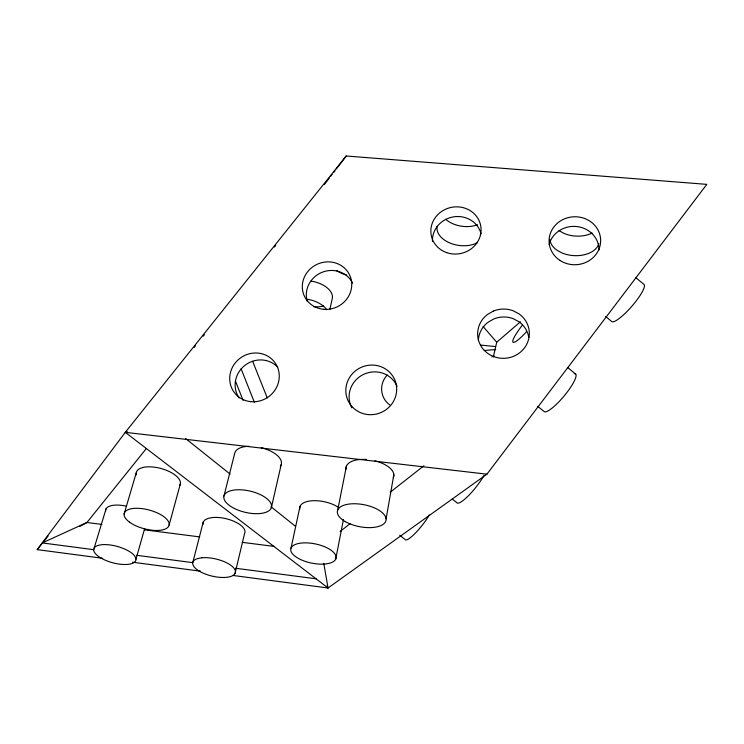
<?xml version="1.0" encoding="UTF-8"?>
<svg xmlns="http://www.w3.org/2000/svg" width="744" height="744" viewBox="0 0 744 744"><rect width="100%" height="100%" fill="white"/><g stroke="black" fill="none" stroke-linecap="round" stroke-linejoin="round"><path stroke-width="1.12" d="M202.972 524.297L203.27 521.907L204.991 519.898L208.022 518.419L212.161 517.573A21.529 9.179 13.5 0 1 233.421 521.079L238.015 523.367A21.529 9.179 13.5 0 1 244.543 533.606L235.03 573.55M386.089 518.856L393.855 474.681M335.73 559.088A23.083 9.774 11.7 0 0 305.877 542.86A23.083 9.774 11.7 0 0 298.66 558.567A23.083 9.774 11.7 0 0 335.73 559.088L343.449 519.47M337.739 509.984L346.453 466.06M291.006 548.198L300.018 506.431M329.871 309.355L332.112 299.265A21.12 12.369 13.3 0 0 310.815 281.148M271.346 507.696A24.413 10.89 13.2 0 0 238.815 489.738A24.413 10.89 13.2 0 0 232.937 507.724A24.413 10.89 13.2 0 0 271.346 507.696L281.223 464.516M493.346 356.888L496.732 342.212L520.419 321.799M223.953 496.071L234.779 453.031A23.929 11.355 13.3 0 1 248.998 446.27M192.984 561.813L203.27 521.907M169.139 524.985L180.374 483.814M135.994 559.144L135.166 556.698A21.79 8.5 15 0 0 124.955 549.137L119.728 547.138A21.79 8.5 15 0 0 93.911 548.542A21.79 8.5 15 0 0 113.441 562.966A21.79 8.5 15 0 0 135.994 559.144L144.652 528.575M124.118 514.048L136.208 472.979M94.172 548.021L106.076 508.784M429.279 514.96L428.023 517.108A21.929 4.334 -51.9 0 1 414.157 534.341A21.929 4.334 -51.9 0 1 405.108 539.493L399.714 535.234M102.728 558.279L37.2 549.63L125.29 432.338L346.23 155.998L706.8 184.363L486.929 474.179L328.039 588.002L232.63 575.419M324.365 184.559L329.304 178.114M330.717 176.263L332.122 174.422M333.535 172.58L334.949 170.739M336.353 168.897L346.23 155.998M194.156 347.448L195.44 345.83M37.2 549.63L48.081 536.024M146.317 448.576L86.927 522.511L79.822 526.38M203.14 336.195L204.368 334.679M274.424 247.045L275.754 245.408M526.334 331.898L525.013 333.358A22.841 3.794 -50.2 0 1 512.802 341.84A22.841 3.794 -50.2 0 1 522.511 325.007M340.073 531.542L350.099 523.674M390.2 492.221L423.913 465.772M491.97 356.841L494.053 355.93M323.779 563.385L328.039 588.002L125.29 432.338L127.522 431.855M484.214 350.517L495.69 349.55M480.643 345.077L495.616 346.574M125.29 432.338L486.929 474.179M101.882 524.418L86.927 522.511L42.241 542.925L94.004 549.714M144.448 529.849L199.662 536.898M242.228 542.33L274.434 546.449M136.571 555.284L192.947 562.669M235.513 568.249L316.042 578.795M132.618 562.222L200.443 571.169M559.014 230.612L563.896 233.346A24.385 15.819 3.5 0 0 592.131 233.058M452.268 499.047L456.807 502.665A23.389 4.938 -51.3 0 0 468.394 495.774A23.389 4.938 -51.3 0 0 483.953 475.416M185.647 438.579L230.119 474.095M270.965 506.72L295.47 526.296M537.642 406.261L543.901 411.33A24.515 5.329 -50.1 0 0 565.338 394.487A24.515 5.329 -50.1 0 0 574.173 373.702M567.607 367.471L575.679 374.055M605.7 316.563L611.866 321.641A24.599 5.162 -49 0 0 632.502 305.496A24.599 5.162 -49 0 0 643.718 284.208L635.776 277.633M483.07 326.504L496.732 342.212M326.737 586.105L328.039 588.002M252.625 361.286L267.273 397.919M241.084 368.773L254.364 402.253M235.43 381.012L243.065 400.384M239.131 397.993A24.738 23.548 -36.3 0 1 244.692 365.546A24.738 23.548 -36.3 0 1 277.707 367.22M351.81 407.842A25.073 24.236 -23.3 0 1 350.908 405.936M350.526 404.959A25.073 24.236 -23.3 0 1 365.072 373.73A25.073 24.236 -23.3 0 1 397.073 386.331M307.319 301.459A24.496 23.12 -24.5 0 1 322.031 272.332A24.496 23.12 -24.5 0 1 352.628 283.176M346.704 275.038A22.673 13.876 12.3 0 1 336.428 270.518M306.575 299.19A21.306 12.23 13.3 0 1 326.718 309.783M477.416 242.665A24.022 15.438 8.3 0 1 450.204 243.13A24.022 15.438 8.3 0 1 437.091 226.269M598.799 243.66A24.636 15.68 3.8 0 1 561.748 252.848L556.819 250.114A24.636 15.68 3.8 0 1 550.011 239.782M549.109 244.618A25.287 23.566 -2.2 0 1 576.758 226.539A25.287 23.566 -2.2 0 1 598.994 250.012M432.459 241.512A24.71 23.129 -12 0 1 453.58 216.848A24.71 23.129 -12 0 1 481.043 233.728M478.364 340.501A25.361 24.189 -4.7 0 1 488.027 322.264L493.691 319.018A25.361 24.189 -4.7 0 1 513.007 318.59L518.782 321.613A25.361 24.189 -4.7 0 1 528.77 337.413M389.744 404.931A20.934 20.228 -18.3 0 1 387.345 374.948M105.574 511.063A21.409 8.9 15.2 0 1 125.829 506.05M136.338 474.821A22.757 10.118 15.1 0 1 159.821 468.19A22.757 10.118 15.1 0 1 179.722 485.46M299.841 509.11A22.655 10.211 11.7 0 1 313.28 500.712A22.655 10.211 11.7 0 1 338.985 507.724M346.081 469.083A24.254 11.681 10.7 0 1 362.328 459.374M363.332 459.364A24.254 11.681 10.7 0 1 366.448 459.485M374.883 460.824A24.254 11.681 10.7 0 1 393.288 477.676M261.2 447.683A23.929 11.355 13.3 0 1 280.265 466.311M323.556 306.017A21.12 12.369 13.3 0 1 313.577 306.695M477.536 224.735A23.78 15.578 8.2 0 1 445.647 219.248M493.272 311.132L487.506 314.452A25.863 24.636 -5.1 0 0 484.67 350.75A25.863 24.636 -5.1 0 0 522.818 349.903A25.863 24.636 -5.1 0 0 518.866 313.754L512.979 310.694A25.863 24.636 -5.1 0 0 493.272 311.132M201.94 557.777L197.746 558.539A21.92 8.77 13.3 0 0 192.715 564.101L193.905 566.621A21.92 8.77 13.3 0 0 223.005 577.484A21.92 8.77 13.3 0 0 232.695 566.826A21.92 8.77 13.3 0 0 201.94 557.777M250.756 401.658A25.222 23.966 -36.2 0 0 277.577 367.406A25.222 23.966 -36.2 0 0 235.132 363.081A25.222 23.966 -36.2 0 0 250.756 401.658M367.973 414.566A25.575 24.673 -23.4 0 0 394.748 379.766A25.575 24.673 -23.4 0 0 351.066 375.311A25.575 24.673 -23.4 0 0 367.973 414.566M323.631 309.299A24.971 23.52 -24.5 0 0 349.931 275.699A24.971 23.52 -24.5 0 0 307.514 271.886A24.971 23.52 -24.5 0 0 323.631 309.299M559.916 260.391A25.789 23.994 -2.5 0 0 600.538 242.879A25.789 23.994 -2.5 0 0 564.147 218.996A25.789 23.994 -2.5 0 0 559.916 260.391M446.716 252.644A25.184 23.529 -12.2 0 0 480.81 226.343A25.184 23.529 -12.2 0 0 440.355 212.375A25.184 23.529 -12.2 0 0 446.716 252.644M129.558 522.176A23.194 9.681 14.9 0 0 167.939 527.264A23.194 9.681 14.9 0 0 142.448 508.682A23.194 9.681 14.9 0 0 129.558 522.176M345.253 521.6A24.747 11.207 10.8 0 0 385.541 521.73A24.747 11.207 10.8 0 0 354.358 503.744A24.747 11.207 10.8 0 0 345.253 521.6"/></g></svg>
